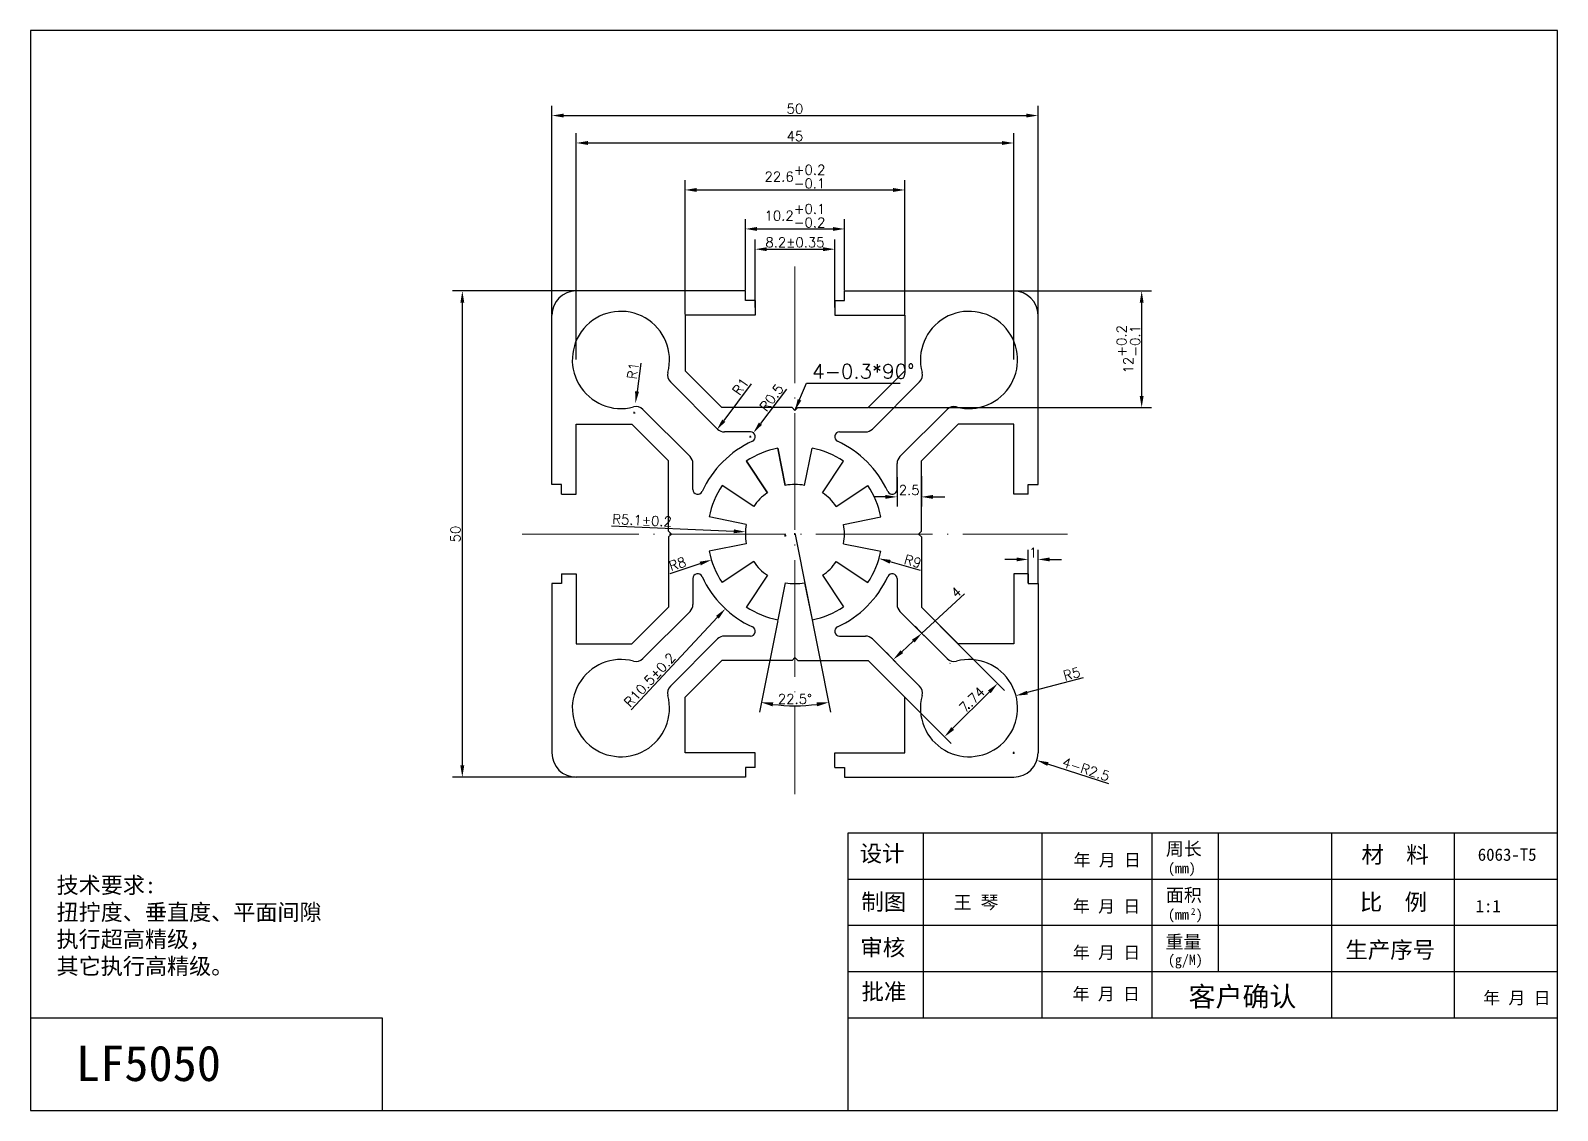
# Model space of a CAD drawing. Header units: millimetres. Extents: x 667 to 3290, y 428 to 2286.
# Drawn here: x 2128.6 to 2285.7, y 1605.4 to 1716.4 of the extents above; entities that cross this region are included whole.
import ezdxf

# ---------------------------------------------------------------- set-up
doc = ezdxf.new("R2010")
doc.units = ezdxf.units.MM
doc.linetypes.add('ACAD_ISO04W100', pattern=[30, 24, -3, 0, -3])
for name, color, linetype, lineweight in [('实体1', 5, 'Continuous', 50), ('标注', 6, 'Continuous', 15), ('造形线', 7, 'Continuous', 30)]:
    doc.layers.add(name, color=color, linetype=linetype, lineweight=lineweight)
doc.layers.add('细线', color=100, linetype='Continuous')
doc.styles.get("Standard").update_dxf_attribs({"font": 'txt', "bigfont": 'gbcbig.shx'})
doc.styles.add('宋体', font='', dxfattribs={"height": 2.5})
doc.styles.add('工程', font='simplex.shx', dxfattribs={"height": 2.5, "bigfont": 'gbcbig.shx'})
doc.styles.add('文字', font='')
doc.styles.get('宋体').set_extended_font_data('SimSun')
doc.styles.get('文字').set_extended_font_data('KaiTi_GB2312')
doc.dimstyles.new('副本 Standard', dxfattribs={"dimtxt": 1, "dimasz": 1.2, "dimexe": 1, "dimexo": 0.0625, "dimgap": 0.2, "dimtad": 1, "dimdsep": 46, "dimtxsty": 'Standard', "dimcen": 0.09, "dimadec": 1, "dimazin": 2, "dimtfac": 1, "dimtofl": 0, "dimtmove": 0, "dimatfit": 3, "dimfxl": 1, "dimtolj": 1, "dimtzin": 0, "dimarcsym": 0})

# ---------------------------------------------------------------- blocks, each defined once
blk = doc.blocks.new('*D876')
at = {"layer": 'DEFPOINTS', "color": 0, "transparency": 16777216}
for p in [(2232.25, 1707.68), (2182.25, 1687.15), (2232.25, 1686.33)]:
    blk.add_point(p, dxfattribs=at)
at = {"layer": '标注', "color": 0, "lineweight": -2, "transparency": 16777216}
for p, q in [((2182.25, 1687.21), (2182.25, 1708.68)), ((2232.25, 1686.4), (2232.25, 1708.68)), ((2183.45, 1707.68), (2231.05, 1707.68))]:
    blk.add_line(p, q, dxfattribs=at)
at = {"layer": '标注', "color": 0, "transparency": 16777216}
for points in [[(2183.45, 1707.88), (2183.45, 1707.48), (2182.25, 1707.68)], [(2231.05, 1707.88), (2231.05, 1707.48), (2232.25, 1707.68)]]:
    blk.add_solid(points, dxfattribs=at)
at = {"layer": '标注', "color": 0, "transparency": 16777216, "insert": (2207.25, 1708.38), "char_height": 1, "attachment_point": 5}
blk.add_mtext('\\A1;50', dxfattribs=at)
blk = doc.blocks.new('*D877')
at = {"layer": 'DEFPOINTS', "color": 0, "transparency": 16777216}
for p in [(2184.75, 1689.65), (2173.04, 1639.65), (2184.75, 1639.65)]:
    blk.add_point(p, dxfattribs=at)
at = {"layer": '标注', "color": 0, "lineweight": -2, "transparency": 16777216}
for p, q in [((2184.69, 1689.65), (2172.04, 1689.65)), ((2173.04, 1688.45), (2173.04, 1640.85)), ((2184.69, 1639.65), (2172.04, 1639.65))]:
    blk.add_line(p, q, dxfattribs=at)
at = {"layer": '标注', "color": 0, "transparency": 16777216}
for points in [[(2172.84, 1688.45), (2173.24, 1688.45), (2173.04, 1689.65)], [(2172.84, 1640.85), (2173.24, 1640.85), (2173.04, 1639.65)]]:
    blk.add_solid(points, dxfattribs=at)
at = {"layer": '标注', "color": 0, "transparency": 16777216, "insert": (2172.34, 1664.65), "char_height": 1, "attachment_point": 5, "rotation": 90}
blk.add_mtext('\\A1;50', dxfattribs=at)
blk = doc.blocks.new('*D878')
at = {"layer": 'DEFPOINTS', "color": 0, "transparency": 16777216}
for p in [(2211.35, 1693.94), (2203.15, 1687.9), (2211.35, 1687.9)]:
    blk.add_point(p, dxfattribs=at)
at = {"layer": '标注', "color": 0, "lineweight": -2, "transparency": 16777216}
for p, q in [((2203.15, 1687.96), (2203.15, 1694.94)), ((2211.35, 1687.96), (2211.35, 1694.94)), ((2204.35, 1693.94), (2210.15, 1693.94))]:
    blk.add_line(p, q, dxfattribs=at)
at = {"layer": '标注', "color": 0, "transparency": 16777216}
for points in [[(2204.35, 1694.14), (2204.35, 1693.74), (2203.15, 1693.94)], [(2210.15, 1694.14), (2210.15, 1693.74), (2211.35, 1693.94)]]:
    blk.add_solid(points, dxfattribs=at)
at = {"layer": '标注', "color": 0, "transparency": 16777216, "insert": (2207.25, 1694.64), "char_height": 1, "attachment_point": 5}
blk.add_mtext('\\A1;8.2%%p0.35', dxfattribs=at)
blk = doc.blocks.new('*D879')
at = {"layer": 'DEFPOINTS', "color": 0, "transparency": 16777216}
for p in [(2212.35, 1696.02), (2202.15, 1689.65), (2212.35, 1689.65)]:
    blk.add_point(p, dxfattribs=at)
at = {"layer": '标注', "color": 0, "lineweight": -2, "transparency": 16777216}
for p, q in [((2202.15, 1689.71), (2202.15, 1697.02)), ((2212.35, 1689.71), (2212.35, 1697.02)), ((2203.35, 1696.02), (2211.15, 1696.02))]:
    blk.add_line(p, q, dxfattribs=at)
at = {"layer": '标注', "color": 0, "transparency": 16777216}
for points in [[(2203.35, 1696.22), (2203.35, 1695.82), (2202.15, 1696.02)], [(2211.15, 1696.22), (2211.15, 1695.82), (2212.35, 1696.02)]]:
    blk.add_solid(points, dxfattribs=at)
at = {"layer": '标注', "color": 0, "transparency": 16777216, "insert": (2207.25, 1697.38), "char_height": 1, "attachment_point": 5}
blk.add_mtext('\\A1;10.2\\H1\\S+0.1^ -0.2', dxfattribs=at)
blk = doc.blocks.new('*D880')
at = {"layer": 'DEFPOINTS', "color": 0, "transparency": 16777216}
for p in [(2218.55, 1700.03), (2195.95, 1687.15), (2218.55, 1687.15)]:
    blk.add_point(p, dxfattribs=at)
at = {"layer": '标注', "color": 0, "lineweight": -2, "transparency": 16777216}
for p, q in [((2195.95, 1687.21), (2195.95, 1701.03)), ((2218.55, 1687.21), (2218.55, 1701.03)), ((2197.15, 1700.03), (2217.35, 1700.03))]:
    blk.add_line(p, q, dxfattribs=at)
at = {"layer": '标注', "color": 0, "transparency": 16777216}
for points in [[(2197.15, 1700.23), (2197.15, 1699.83), (2195.95, 1700.03)], [(2217.35, 1700.23), (2217.35, 1699.83), (2218.55, 1700.03)]]:
    blk.add_solid(points, dxfattribs=at)
at = {"layer": '标注', "color": 0, "transparency": 16777216, "insert": (2207.25, 1701.4), "char_height": 1, "attachment_point": 5}
blk.add_mtext('\\A1;22.6\\H1\\S+0.2^ -0.1', dxfattribs=at)
blk = doc.blocks.new('*D654')
at = {"layer": 'DEFPOINTS', "color": 0, "transparency": 16777216}
for p in [(2229.75, 1704.86), (2184.75, 1682.55), (2229.75, 1682.55)]:
    blk.add_point(p, dxfattribs=at)
at = {"layer": '标注', "color": 0, "lineweight": -2, "transparency": 16777216}
for p, q in [((2184.75, 1682.61), (2184.75, 1705.86)), ((2229.75, 1682.61), (2229.75, 1705.86)), ((2185.95, 1704.86), (2228.55, 1704.86))]:
    blk.add_line(p, q, dxfattribs=at)
at = {"layer": '标注', "color": 0, "transparency": 16777216}
for points in [[(2185.95, 1705.06), (2185.95, 1704.66), (2184.75, 1704.86)], [(2228.55, 1705.06), (2228.55, 1704.66), (2229.75, 1704.86)]]:
    blk.add_solid(points, dxfattribs=at)
at = {"layer": '标注', "color": 0, "transparency": 16777216, "insert": (2207.25, 1705.56), "char_height": 1, "attachment_point": 5}
blk.add_mtext('\\A1;45', dxfattribs=at)
blk = doc.blocks.new('*D881')
at = {"layer": 'DEFPOINTS', "color": 0, "transparency": 16777216}
for p in [(2229.12, 1689.65), (2214.78, 1677.65), (2242.91, 1677.65)]:
    blk.add_point(p, dxfattribs=at)
at = {"layer": '标注', "color": 0, "lineweight": -2, "transparency": 16777216}
for p, q in [((2229.18, 1689.65), (2243.91, 1689.65)), ((2242.91, 1688.45), (2242.91, 1678.85)), ((2214.84, 1677.65), (2243.91, 1677.65))]:
    blk.add_line(p, q, dxfattribs=at)
at = {"layer": '标注', "color": 0, "transparency": 16777216}
for points in [[(2242.71, 1688.45), (2243.11, 1688.45), (2242.91, 1689.65)], [(2242.71, 1678.85), (2243.11, 1678.85), (2242.91, 1677.65)]]:
    blk.add_solid(points, dxfattribs=at)
at = {"layer": '标注', "color": 0, "transparency": 16777216, "insert": (2241.54, 1683.65), "char_height": 1, "attachment_point": 5, "rotation": 90}
blk.add_mtext('\\A1;12\\H1\\S+0.2^ -0.1', dxfattribs=at)
blk = doc.blocks.new('*D882')
at = {"layer": 'DEFPOINTS', "color": 0, "transparency": 16777216}
for p in [(2205.49, 1673.48), (2206.26, 1669.65), (2206.26, 1659.65), (2205.49, 1655.82), (2206.09, 1647.02)]:
    blk.add_point(p, dxfattribs=at)
at = {"layer": '标注', "color": 0, "lineweight": -2, "transparency": 16777216}
for p, q in [((2207.26, 1664.59), (2210.89, 1646.34)), ((2205.48, 1655.76), (2203.61, 1646.34))]:
    blk.add_line(p, q, dxfattribs=at)
blk.add_arc((2207.25, 1664.65), 17.66, 262.6429, 277.3571, dxfattribs=at)
at = {"layer": '标注', "color": 0, "transparency": 16777216}
for points in [[(2204.96, 1646.93), (2205.02, 1647.33), (2203.8, 1647.33)], [(2209.48, 1647.33), (2209.54, 1646.93), (2210.7, 1647.33)]]:
    blk.add_solid(points, dxfattribs=at)
at = {"layer": '标注', "color": 0, "transparency": 16777216, "insert": (2207.25, 1647.69), "char_height": 1, "attachment_point": 5}
blk.add_mtext('\\A1;22.5°', dxfattribs=at)
blk = doc.blocks.new('*D883')
at = {"layer": 'DEFPOINTS', "color": 0, "transparency": 16777216}
for p in [(2207.25, 1664.65), (2200.09, 1656.97)]:
    blk.add_point(p, dxfattribs=at)
at = {"layer": '标注', "color": 0, "lineweight": -2, "transparency": 16777216}
for p, q in [((2207.25, 1664.56), (2207.25, 1664.74)), ((2207.16, 1664.65), (2207.34, 1664.65)), ((2190.42, 1646.59), (2199.28, 1656.09))]:
    blk.add_line(p, q, dxfattribs=at)
at = {"layer": '标注', "color": 0, "transparency": 16777216}
blk.add_solid([(2199.13, 1656.23), (2199.42, 1655.95), (2200.09, 1656.97)], dxfattribs=at)
at = {"layer": '标注', "color": 0, "transparency": 16777216, "insert": (2192.32, 1649.65), "char_height": 1, "attachment_point": 5, "rotation": 47.0345}
blk.add_mtext('\\A1;R10.5%%p0.2', dxfattribs=at)
blk = doc.blocks.new('*D655')
at = {"layer": 'DEFPOINTS', "color": 0, "transparency": 16777216}
for p in [(2206.25, 1664.5), (2198.65, 1661.99)]:
    blk.add_point(p, dxfattribs=at)
at = {"layer": '标注', "color": 0, "lineweight": -2, "transparency": 16777216}
for p, q in [((2206.16, 1664.5), (2206.34, 1664.5)), ((2206.25, 1664.41), (2206.25, 1664.59)), ((2194.41, 1660.6), (2197.51, 1661.62))]:
    blk.add_line(p, q, dxfattribs=at)
at = {"layer": '标注', "color": 0, "transparency": 16777216}
blk.add_solid([(2197.45, 1661.81), (2197.57, 1661.43), (2198.65, 1661.99)], dxfattribs=at)
at = {"layer": '标注', "color": 0, "transparency": 16777216, "insert": (2195.17, 1661.58), "char_height": 1, "attachment_point": 5, "rotation": 18.2333}
blk.add_mtext('\\A1;R8', dxfattribs=at)
blk = doc.blocks.new('*D884')
at = {"layer": 'DEFPOINTS', "color": 0, "transparency": 16777216}
for p in [(2202.16, 1664.88), (2207.25, 1664.65)]:
    blk.add_point(p, dxfattribs=at)
at = {"layer": '标注', "color": 0, "lineweight": -2, "transparency": 16777216}
for p, q in [((2188.39, 1665.5), (2200.96, 1664.93)), ((2207.25, 1664.56), (2207.25, 1664.74)), ((2207.16, 1664.65), (2207.34, 1664.65))]:
    blk.add_line(p, q, dxfattribs=at)
at = {"layer": '标注', "color": 0, "transparency": 16777216}
blk.add_solid([(2200.97, 1665.13), (2200.95, 1664.73), (2202.16, 1664.88)], dxfattribs=at)
at = {"layer": '标注', "color": 0, "transparency": 16777216, "insert": (2191.53, 1666.06), "char_height": 1, "attachment_point": 5, "rotation": 357.4209}
blk.add_mtext('\\A1;R5.1%%p0.2', dxfattribs=at)
blk = doc.blocks.new('*D656')
at = {"layer": 'DEFPOINTS', "color": 0, "transparency": 16777216}
for p in [(2199.81, 1676.15), (2199.21, 1675.35)]:
    blk.add_point(p, dxfattribs=at)
at = {"layer": '标注', "color": 0, "lineweight": -2, "transparency": 16777216}
blk.add_line((2202.74, 1680.09), (2199.93, 1676.31), dxfattribs=at)
at = {"layer": '标注', "color": 0, "transparency": 16777216}
blk.add_solid([(2199.77, 1676.43), (2200.09, 1676.19), (2199.21, 1675.35)], dxfattribs=at)
at = {"layer": '标注', "color": 0, "transparency": 16777216, "insert": (2201.66, 1679.82), "char_height": 1, "attachment_point": 5, "rotation": 53.3348}
blk.add_mtext('\\A1;R1', dxfattribs=at)
blk = doc.blocks.new('*D885')
at = {"layer": 'DEFPOINTS', "color": 0, "transparency": 16777216}
for p in [(2202.67, 1674.65), (2202.97, 1675.05)]:
    blk.add_point(p, dxfattribs=at)
at = {"layer": '标注', "color": 0, "lineweight": -2, "transparency": 16777216}
for p, q in [((2206.39, 1679.53), (2203.7, 1676)), ((2202.58, 1674.65), (2202.76, 1674.65)), ((2202.67, 1674.56), (2202.67, 1674.74))]:
    blk.add_line(p, q, dxfattribs=at)
at = {"layer": '标注', "color": 0, "transparency": 16777216}
blk.add_solid([(2203.54, 1676.12), (2203.86, 1675.88), (2202.97, 1675.05)], dxfattribs=at)
at = {"layer": '标注', "color": 0, "transparency": 16777216, "insert": (2204.85, 1678.67), "char_height": 1, "attachment_point": 5, "rotation": 52.6866}
blk.add_mtext('\\A1;R0.5', dxfattribs=at)
blk = doc.blocks.new('*D657')
at = {"layer": 'DEFPOINTS', "color": 0, "transparency": 16777216}
for p in [(2220.58, 1654.15), (2217.36, 1651.74), (2217.64, 1651.43)]:
    blk.add_point(p, dxfattribs=at)
at = {"layer": '标注', "color": 0, "lineweight": -2, "transparency": 16777216}
for p, q in [((2220.3, 1654.45), (2224.69, 1658.51)), ((2220.54, 1654.2), (2219.62, 1655.19)), ((2217.6, 1651.48), (2216.68, 1652.47)), ((2218.24, 1652.55), (2219.42, 1653.64))]:
    blk.add_line(p, q, dxfattribs=at)
at = {"layer": '标注', "color": 0, "transparency": 16777216}
for points in [[(2219.28, 1653.78), (2219.56, 1653.49), (2220.3, 1654.45)], [(2218.11, 1652.7), (2218.38, 1652.4), (2217.36, 1651.74)]]:
    blk.add_solid(points, dxfattribs=at)
at = {"layer": '标注', "color": 0, "transparency": 16777216, "insert": (2223.82, 1658.66), "char_height": 1, "attachment_point": 5, "rotation": 42.7303}
blk.add_mtext('\\A1;4', dxfattribs=at)
blk = doc.blocks.new('*D886')
at = {"layer": 'DEFPOINTS', "color": 0, "transparency": 16777216}
for p in [(2222.14, 1655.24), (2216.66, 1649.76), (2222.63, 1643.8)]:
    blk.add_point(p, dxfattribs=at)
at = {"layer": '标注', "color": 0, "lineweight": -2, "transparency": 16777216}
for p, q in [((2222.18, 1655.19), (2228.81, 1648.57)), ((2216.71, 1649.72), (2223.33, 1643.1)), ((2227.25, 1648.43), (2223.47, 1644.65))]:
    blk.add_line(p, q, dxfattribs=at)
at = {"layer": '标注', "color": 0, "transparency": 16777216}
for points in [[(2227.11, 1648.57), (2227.39, 1648.29), (2228.1, 1649.28)], [(2223.33, 1644.79), (2223.62, 1644.51), (2222.63, 1643.8)]]:
    blk.add_solid(points, dxfattribs=at)
at = {"layer": '标注', "color": 0, "transparency": 16777216, "insert": (2225.46, 1647.62), "char_height": 1, "attachment_point": 5, "rotation": 45}
blk.add_mtext('\\A1;7.74', dxfattribs=at)
blk = doc.blocks.new('*D887')
at = {"layer": 'DEFPOINTS', "color": 0, "transparency": 16777216}
for p in [(2229.75, 1642.15), (2232.13, 1641.38)]:
    blk.add_point(p, dxfattribs=at)
at = {"layer": '标注', "color": 0, "lineweight": -2, "transparency": 16777216}
for p, q in [((2229.66, 1642.15), (2229.84, 1642.15)), ((2229.75, 1642.06), (2229.75, 1642.24)), ((2239.54, 1638.95), (2233.27, 1641))]:
    blk.add_line(p, q, dxfattribs=at)
at = {"layer": '标注', "color": 0, "transparency": 16777216}
blk.add_solid([(2233.33, 1641.19), (2233.21, 1640.81), (2232.13, 1641.38)], dxfattribs=at)
at = {"layer": '标注', "color": 0, "transparency": 16777216, "insert": (2237.19, 1640.46), "char_height": 1, "attachment_point": 5, "rotation": 341.9107}
blk.add_mtext('\\A1;4-R2.5', dxfattribs=at)
blk = doc.blocks.new('*D888')
at = {"layer": 'DEFPOINTS', "color": 0, "transparency": 16777216}
for p in [(2232.25, 1662.04), (2231.25, 1659.55), (2232.25, 1659.55)]:
    blk.add_point(p, dxfattribs=at)
at = {"layer": '标注', "color": 0, "lineweight": -2, "transparency": 16777216}
for p, q in [((2230.05, 1662.04), (2228.85, 1662.04)), ((2231.25, 1659.61), (2231.25, 1663.04)), ((2232.25, 1659.61), (2232.25, 1663.04)), ((2233.45, 1662.04), (2234.65, 1662.04))]:
    blk.add_line(p, q, dxfattribs=at)
at = {"layer": '标注', "color": 0, "transparency": 16777216}
for points in [[(2230.05, 1662.24), (2230.05, 1661.84), (2231.25, 1662.04)], [(2233.45, 1662.24), (2233.45, 1661.84), (2232.25, 1662.04)]]:
    blk.add_solid(points, dxfattribs=at)
at = {"layer": '标注', "color": 0, "transparency": 16777216, "insert": (2231.75, 1662.74), "char_height": 1, "attachment_point": 5}
blk.add_mtext('\\A1;1', dxfattribs=at)
blk = doc.blocks.new('*D889')
at = {"layer": 'DEFPOINTS', "color": 0, "transparency": 16777216}
for p in [(2217.75, 1670.57), (2220.25, 1670.66), (2220.25, 1668.47)]:
    blk.add_point(p, dxfattribs=at)
at = {"layer": '标注', "color": 0, "lineweight": -2, "transparency": 16777216}
for p, q in [((2217.75, 1670.51), (2217.75, 1667.47)), ((2220.25, 1670.6), (2220.25, 1667.47)), ((2216.55, 1668.47), (2215.35, 1668.47)), ((2221.45, 1668.47), (2222.65, 1668.47))]:
    blk.add_line(p, q, dxfattribs=at)
at = {"layer": '标注', "color": 0, "transparency": 16777216}
for points in [[(2216.55, 1668.67), (2216.55, 1668.27), (2217.75, 1668.47)], [(2221.45, 1668.67), (2221.45, 1668.27), (2220.25, 1668.47)]]:
    blk.add_solid(points, dxfattribs=at)
at = {"layer": '标注', "color": 0, "transparency": 16777216, "insert": (2219, 1669.17), "char_height": 1, "attachment_point": 5}
blk.add_mtext('\\A1;2.5', dxfattribs=at)
blk = doc.blocks.new('*D658')
at = {"layer": 'DEFPOINTS', "color": 0, "transparency": 16777216}
for p in [(2190.85, 1678.11), (2190.72, 1677.12)]:
    blk.add_point(p, dxfattribs=at)
at = {"layer": '标注', "color": 0, "lineweight": -2, "transparency": 16777216}
for p, q in [((2191.39, 1682.21), (2191.01, 1679.3)), ((2190.63, 1677.12), (2190.81, 1677.12)), ((2190.72, 1677.03), (2190.72, 1677.21))]:
    blk.add_line(p, q, dxfattribs=at)
at = {"layer": '标注', "color": 0, "transparency": 16777216}
blk.add_solid([(2190.81, 1679.33), (2191.21, 1679.28), (2190.85, 1678.11)], dxfattribs=at)
at = {"layer": '标注', "color": 0, "transparency": 16777216, "insert": (2190.59, 1681.44), "char_height": 1, "attachment_point": 5, "rotation": 82.4748}
blk.add_mtext('\\A1;R1', dxfattribs=at)
blk = doc.blocks.new('*D890')
at = {"layer": 'DEFPOINTS', "color": 0, "transparency": 16777216}
for p in [(2229.98, 1648.03), (2225.15, 1646.75)]:
    blk.add_point(p, dxfattribs=at)
at = {"layer": '标注', "color": 0, "lineweight": -2, "transparency": 16777216}
for p, q in [((2236.9, 1649.86), (2231.14, 1648.34)), ((2225.06, 1646.75), (2225.24, 1646.75)), ((2225.15, 1646.66), (2225.15, 1646.84))]:
    blk.add_line(p, q, dxfattribs=at)
at = {"layer": '标注', "color": 0, "transparency": 16777216}
blk.add_solid([(2231.09, 1648.53), (2231.2, 1648.14), (2229.98, 1648.03)], dxfattribs=at)
at = {"layer": '标注', "color": 0, "transparency": 16777216, "insert": (2235.72, 1650.27), "char_height": 1, "attachment_point": 5, "rotation": 14.8015}
blk.add_mtext('\\A1;R5', dxfattribs=at)
blk = doc.blocks.new('*D891')
at = {"layer": 'DEFPOINTS', "color": 0, "transparency": 16777216}
for p in [(2207.25, 1664.65), (2215.89, 1662.14)]:
    blk.add_point(p, dxfattribs=at)
at = {"layer": '标注', "color": 0, "lineweight": -2, "transparency": 16777216}
for p, q in [((2207.25, 1664.56), (2207.25, 1664.74)), ((2207.16, 1664.65), (2207.34, 1664.65)), ((2220.18, 1660.89), (2217.04, 1661.8))]:
    blk.add_line(p, q, dxfattribs=at)
at = {"layer": '标注', "color": 0, "transparency": 16777216}
blk.add_solid([(2217.1, 1661.99), (2216.99, 1661.61), (2215.89, 1662.14)], dxfattribs=at)
at = {"layer": '标注', "color": 0, "transparency": 16777216, "insert": (2219.38, 1661.85), "char_height": 1, "attachment_point": 5, "rotation": 343.7647}
blk.add_mtext('\\A1;R9', dxfattribs=at)

msp = doc.modelspace()

# ---------------------------------------------------------------- linework, layer by layer
at = {"layer": '实体1', "color": 7, "lineweight": -3}
for p, q in [((2285.675, 1716.421), (2128.63, 1716.421)), ((2128.63, 1716.421), (2128.63, 1605.38)), ((2285.675, 1605.38), (2285.675, 1716.421)), ((2212.728, 1633.934), (2285.675, 1633.934)), ((2212.728, 1605.38), (2212.728, 1633.934)), ((2128.63, 1614.898), (2164.791, 1614.898)), ((2164.791, 1614.898), (2164.791, 1605.38)), ((2212.728, 1614.898), (2219.05, 1614.898)), ((2219.05, 1614.898), (2285.675, 1614.898)), ((2128.63, 1605.38), (2285.675, 1605.38))]:
    msp.add_line(p, q, dxfattribs=at)
at = {"layer": '标注', "color": 7, "linetype": 'ACAD_ISO04W100', "ltscale": 0.5}
for p, q in [((2207.25, 1692.175), (2207.25, 1637.899)), ((2179.21, 1664.651), (2235.291, 1664.651))]:
    msp.add_line(p, q, dxfattribs=at)
at = {"layer": '标注'}
msp.add_arc((2225.15, 1646.751), 5, 112.84008, 113.03748, dxfattribs=at)
at = {"layer": '细线', "color": 7, "lineweight": -3}
for p, q in [((2220.486, 1614.898), (2220.486, 1633.934)), ((2232.665, 1614.898), (2232.665, 1633.934)), ((2243.996, 1614.898), (2243.996, 1633.934)), ((2250.799, 1619.657), (2250.799, 1633.934)), ((2262.452, 1614.898), (2262.452, 1633.934)), ((2275.099, 1614.898), (2275.099, 1633.934)), ((2212.728, 1629.175), (2285.675, 1629.175)), ((2212.728, 1624.416), (2285.675, 1624.416)), ((2212.728, 1619.657), (2285.675, 1619.657))]:
    msp.add_line(p, q, dxfattribs=at)
at = {"layer": '造形线', "color": 7}
for p, q in [((2202.15, 1689.651), (2184.75, 1689.651)), ((2202.15, 1688.651), (2202.15, 1689.651)), ((2203.15, 1688.651), (2202.15, 1688.651)), ((2203.15, 1688.651), (2203.15, 1687.151)), ((2211.35, 1688.651), (2211.35, 1687.151)), ((2211.35, 1688.651), (2212.35, 1688.651)), ((2212.35, 1689.651), (2229.75, 1689.651)), ((2212.35, 1688.651), (2212.35, 1689.651)), ((2182.25, 1669.751), (2182.25, 1687.151)), ((2203.15, 1687.151), (2195.95, 1687.151)), ((2195.95, 1687.151), (2195.95, 1681.424)), ((2211.35, 1687.151), (2218.55, 1687.151)), ((2218.55, 1687.151), (2218.55, 1681.424)), ((2232.25, 1669.751), (2232.25, 1687.151)), ((2195.95, 1681.424), (2199.723, 1677.651)), ((2218.55, 1681.424), (2214.777, 1677.651)), ((2194.439, 1680.291), (2199.286, 1675.444)), ((2220.062, 1680.291), (2215.215, 1675.444)), ((2191.61, 1677.463), (2196.457, 1672.616)), ((2206.95, 1677.651), (2199.723, 1677.651)), ((2206.95, 1677.651), (2207.25, 1677.351)), ((2207.55, 1677.651), (2207.25, 1677.351)), ((2207.55, 1677.651), (2214.777, 1677.651)), ((2222.89, 1677.463), (2218.043, 1672.616)), ((2184.75, 1668.751), (2184.75, 1675.951)), ((2184.75, 1675.951), (2190.477, 1675.951)), ((2190.477, 1675.951), (2194.25, 1672.178)), ((2224.023, 1675.951), (2220.25, 1672.178)), ((2229.75, 1675.951), (2224.023, 1675.951)), ((2229.75, 1668.751), (2229.75, 1675.951)), ((2202.668, 1675.151), (2199.993, 1675.151)), ((2211.833, 1675.151), (2214.508, 1675.151)), ((2206.255, 1669.653), (2205.495, 1673.478)), ((2205.495, 1673.478), (2206.255, 1669.653)), ((2208.245, 1669.653), (2209.006, 1673.478)), ((2194.25, 1664.951), (2194.25, 1672.178)), ((2196.75, 1669.234), (2196.75, 1671.909)), ((2204.417, 1668.892), (2202.25, 1672.135)), ((2202.25, 1672.135), (2204.417, 1668.892)), ((2210.084, 1668.892), (2212.25, 1672.135)), ((2217.75, 1669.234), (2217.75, 1671.909)), ((2220.25, 1664.951), (2220.25, 1672.178)), ((2183.25, 1669.751), (2182.25, 1669.751)), ((2183.25, 1668.751), (2183.25, 1669.751)), ((2203.01, 1667.485), (2199.767, 1669.651)), ((2211.491, 1667.485), (2214.734, 1669.651)), ((2231.25, 1668.751), (2231.25, 1669.751)), ((2231.25, 1669.751), (2232.25, 1669.751)), ((2183.25, 1668.751), (2184.75, 1668.751)), ((2231.25, 1668.751), (2229.75, 1668.751)), ((2202.248, 1665.646), (2198.423, 1666.407)), ((2212.252, 1665.646), (2216.077, 1666.407)), ((2194.25, 1664.951), (2194.55, 1664.651)), ((2220.25, 1664.951), (2219.95, 1664.651)), ((2194.25, 1664.351), (2194.55, 1664.651)), ((2194.25, 1664.351), (2194.25, 1657.124)), ((2202.248, 1663.656), (2198.423, 1662.895)), ((2212.252, 1663.656), (2216.077, 1662.895)), ((2220.25, 1664.351), (2219.95, 1664.651)), ((2220.25, 1664.351), (2220.25, 1657.124)), ((2203.01, 1661.818), (2199.767, 1659.651)), ((2211.491, 1661.818), (2214.734, 1659.651)), ((2183.25, 1660.551), (2184.75, 1660.551)), ((2183.25, 1660.551), (2183.25, 1659.551)), ((2184.75, 1660.551), (2184.75, 1653.351)), ((2196.75, 1660.069), (2196.75, 1657.394)), ((2204.417, 1660.411), (2202.25, 1657.168)), ((2210.084, 1660.411), (2212.25, 1657.168)), ((2217.75, 1660.069), (2217.75, 1657.394)), ((2231.25, 1660.551), (2229.75, 1660.551)), ((2229.75, 1660.551), (2229.75, 1653.351)), ((2231.25, 1660.551), (2231.25, 1659.551)), ((2182.25, 1659.551), (2182.25, 1642.151)), ((2183.25, 1659.551), (2182.25, 1659.551)), ((2206.255, 1659.649), (2205.495, 1655.824)), ((2208.245, 1659.649), (2209.006, 1655.824)), ((2231.25, 1659.551), (2232.25, 1659.551)), ((2232.25, 1659.551), (2232.25, 1642.151)), ((2190.477, 1653.351), (2194.25, 1657.124)), ((2224.023, 1653.351), (2220.25, 1657.124)), ((2191.61, 1651.84), (2196.457, 1656.687)), ((2222.89, 1651.84), (2218.043, 1656.687)), ((2194.439, 1649.011), (2199.286, 1653.858)), ((2202.668, 1654.151), (2199.993, 1654.151)), ((2211.833, 1654.151), (2214.508, 1654.151)), ((2220.062, 1649.011), (2215.215, 1653.858)), ((2184.75, 1653.351), (2190.477, 1653.351)), ((2229.75, 1653.351), (2224.023, 1653.351)), ((2195.95, 1647.878), (2199.723, 1651.651)), ((2206.95, 1651.651), (2199.723, 1651.651)), ((2206.95, 1651.651), (2207.25, 1651.951)), ((2207.55, 1651.651), (2207.25, 1651.951)), ((2207.55, 1651.651), (2214.777, 1651.651)), ((2218.55, 1647.878), (2214.777, 1651.651)), ((2195.95, 1642.151), (2195.95, 1647.878)), ((2218.55, 1642.151), (2218.55, 1647.878)), ((2203.15, 1642.151), (2195.95, 1642.151)), ((2203.15, 1640.651), (2203.15, 1642.151)), ((2211.35, 1640.651), (2211.35, 1642.151)), ((2211.35, 1642.151), (2218.55, 1642.151)), ((2202.15, 1639.651), (2184.75, 1639.651)), ((2203.15, 1640.651), (2202.15, 1640.651)), ((2202.15, 1640.651), (2202.15, 1639.651)), ((2211.35, 1640.651), (2212.35, 1640.651)), ((2212.35, 1640.651), (2212.35, 1639.651)), ((2212.35, 1639.651), (2229.75, 1639.651))]:
    msp.add_line(p, q, dxfattribs=at)
for centre, radius, start, end in [((2184.75, 1687.151), 2.5, 90, 180), ((2229.75, 1687.151), 2.5, 0, 90), ((2189.35, 1682.551), 5, 345, 285), ((2225.15, 1682.551), 5, 255, 195), ((2195.146, 1680.998), 1, 165, 225), ((2219.355, 1680.998), 1, 315, 15), ((2190.903, 1676.756), 1, 45, 105), ((2223.597, 1676.756), 1, 75, 135), ((2207.25, 1664.651), 10.5, 114.61998, 155.38002), ((2199.993, 1676.151), 1, 225, 270), ((2202.668, 1674.651), 0.5, 294.61998, 90), ((2211.833, 1674.651), 0.5, 90, 245.38002), ((2207.25, 1664.651), 10.5, 24.61998, 65.38002), ((2214.508, 1676.151), 1, 270, 315), ((2195.75, 1671.909), 1, 360, 45), ((2207.25, 1664.651), 9, 101.25, 123.75), ((2207.25, 1664.651), 9, 56.25, 78.75), ((2218.75, 1671.909), 1, 135, 180), ((2207.25, 1664.651), 9, 146.25, 168.75), ((2207.25, 1664.651), 5.1, 78.75, 101.25), ((2207.25, 1664.651), 9, 11.25, 33.75), ((2197.25, 1669.234), 0.5, 180, 335.38002), ((2207.25, 1664.651), 5.1, 123.75, 146.25), ((2207.25, 1664.651), 5.1, 33.75, 56.25), ((2217.25, 1669.234), 0.5, 204.61998, 0), ((2207.25, 1664.651), 5.1, 168.75, 191.25), ((2207.25, 1664.651), 5.1, 348.75, 11.25), ((2207.25, 1664.651), 9, 191.25, 213.75), ((2207.25, 1664.651), 5.1, 213.75, 236.25), ((2207.25, 1664.651), 5.1, 303.75, 326.25), ((2207.25, 1664.651), 9, 326.25, 348.75), ((2197.25, 1660.069), 0.5, 24.61998, 180), ((2207.25, 1664.651), 10.5, 204.61998, 245.38002), ((2207.25, 1664.651), 10.5, 294.61998, 335.38002), ((2217.25, 1660.069), 0.5, 0, 155.38002), ((2207.25, 1664.651), 5.1, 258.75, 281.25), ((2195.75, 1657.394), 1, 315, 0), ((2207.25, 1664.651), 9, 236.25, 258.75), ((2207.25, 1664.651), 9, 281.25, 303.75), ((2218.75, 1657.394), 1, 180, 225), ((2199.993, 1653.151), 1, 90, 135), ((2202.668, 1654.651), 0.5, 270, 65.38002), ((2211.833, 1654.651), 0.5, 114.61998, 270), ((2214.508, 1653.151), 1, 45, 90), ((2189.35, 1646.751), 5, 75, 15), ((2190.903, 1652.547), 1, 255, 315), ((2225.15, 1646.751), 5, 165, 105), ((2223.597, 1652.547), 1, 225, 285), ((2195.146, 1648.304), 1, 135, 195), ((2219.355, 1648.304), 1, 345, 45), ((2184.75, 1642.151), 2.5, 180, 270), ((2229.75, 1642.151), 2.5, 270, 360)]:
    msp.add_arc(centre, radius, start, end, dxfattribs=at)

# ---------------------------------------------------------------- texts
at = {"layer": '实体1', "color": 7, "lineweight": -3}
for s, height, style, p in [('设计', 1.6921, '宋体', (2213.903, 1630.961)), ('年 月 日', 1.269, '宋体', (2235.914, 1630.501)), ('周长', 1.3536, '宋体', (2245.404, 1631.605)), ('材  料', 1.6921, '宋体', (2265.512, 1630.83)), ('6063-T5', 1.269, '宋体', (2277.479, 1631.051)), ('(mm)', 1.0575, '文字', (2245.608, 1629.751)), ('制图', 1.6921, '宋体', (2214.083, 1625.986)), ('王 琴', 1.3536, '宋体', (2223.572, 1626.106)), ('年 月 日', 1.269, '宋体', (2235.836, 1625.742)), ('面积', 1.3536, '宋体', (2245.404, 1626.846)), ('比  例', 1.6921, '宋体', (2265.349, 1625.966)), ('1:1', 1.269, '宋体', (2277.256, 1625.759)), ('(mm )', 1.0575, '文字', (2245.608, 1624.992)), ('2', 0.698, '文字', (2247.968, 1625.492)), ('审核', 1.6921, '宋体', (2213.971, 1621.29)), ('年 月 日', 1.269, '宋体', (2235.836, 1620.983)), ('重量', 1.3536, '宋体', (2245.361, 1622.034)), ('生产序号', 1.6921, '宋体', (2263.854, 1621.048)), ('(g/M)', 1.0575, '文字', (2245.608, 1620.325)), ('批准', 1.6921, '宋体', (2214.094, 1616.757)), ('年 月 日', 1.269, '宋体', (2235.812, 1616.733)), ('客户确认', 2.0305, '宋体', (2247.74, 1616.078)), ('年 月 日', 1.269, '宋体', (2278.038, 1616.322)), ('LF5050', 3.6548, '宋体', (2133.301, 1608.403))]:
    msp.add_text(s, height=height, dxfattribs=dict(at, style=style)).set_placement(p)
at = {"layer": '标注', "color": 7, "insert": (2209.015, 1682.132), "char_height": 1.5, "width": 6.65715, "attachment_point": 1}
msp.add_mtext('4-0.3*90%%d', dxfattribs=at)
at = {"layer": '造形线', "color": 7, "insert": (2131.308, 1629.378), "char_height": 1.66562, "width": 45.56394, "attachment_point": 1, "style": '工程'}
msp.add_mtext('{\\fFangSong_GB2312|b0|i0|c134|p49;技术要求:\\P扭拧度、垂直度、平面间隙\\P执行超高精级，\\P其它执行高精级。}', dxfattribs=at)

# ---------------------------------------------------------------- dimensions: what is measured, and where the dimension line sits
at = {"layer": '标注', "color": 7}
for base, p1, p2, picture, middle in [((2232.25, 1707.678), (2182.25, 1687.151), (2232.25, 1686.334), '*D876', (2207.25, 1707.678)), ((2229.75, 1704.863), (2184.75, 1682.551), (2229.75, 1682.551), '*D654', (2207.25, 1704.863))]:
    dim = msp.add_linear_dim(base=base, p1=p1, p2=p2, dimstyle='副本 Standard', dxfattribs=at)
    dim.commit()
    dim.dimension.update_dxf_attribs({"geometry": picture, "text_midpoint": middle, "dimtype": 160})
for base, p1, p2, text, picture, middle in [((2218.55, 1700.029), (2195.95, 1687.151), (2218.55, 1687.151), '22.6\\H1\\S+0.2^ -0.1', '*D880', (2207.25, 1700.029)), ((2212.35, 1696.017), (2202.15, 1689.651), (2212.35, 1689.651), '10.2\\H1\\S+0.1^ -0.2', '*D879', (2207.25, 1696.017))]:
    dim = msp.add_linear_dim(base=base, p1=p1, p2=p2, text=text, dimstyle='副本 Standard', dxfattribs=at)
    dim.commit()
    dim.dimension.update_dxf_attribs({"geometry": picture, "text_midpoint": middle, "dimtype": 160})
dim = msp.add_linear_dim(base=(2211.35, 1693.939), p1=(2203.15, 1687.901), p2=(2211.35, 1687.901), text='8.2%%p0.35', dimstyle='副本 Standard', dxfattribs=at)
dim.commit()
dim.dimension.update_dxf_attribs({"geometry": '*D878', "text_midpoint": (2207.25, 1694.639)})
dim = msp.add_linear_dim(base=(2242.905, 1677.651), p1=(2229.119, 1689.651), p2=(2214.777, 1677.651), angle=90, text='12\\H1\\S+0.2^ -0.1', dimstyle='副本 Standard', dxfattribs=at)
dim.commit()
dim.dimension.update_dxf_attribs({"geometry": '*D881', "text_midpoint": (2241.539, 1683.651)})
dim = msp.add_linear_dim(base=(2173.041, 1639.651), p1=(2184.75, 1689.651), p2=(2184.75, 1639.651), angle=90, dimstyle='副本 Standard', dxfattribs=at)
dim.commit()
dim.dimension.update_dxf_attribs({"geometry": '*D877', "text_midpoint": (2172.341, 1664.651)})
for center, mpoint, picture, middle in [((2190.721, 1677.122), (2190.852, 1678.113), '*D658', (2190.586, 1681.443)), ((2202.668, 1674.651), (2202.971, 1675.049), '*D885', (2204.849, 1678.668)), ((2206.25, 1664.497), (2198.652, 1661.994), '*D655', (2195.172, 1661.584))]:
    dim = msp.add_radius_dim(center=center, mpoint=mpoint, dimstyle='副本 Standard', dxfattribs=at)
    dim.commit()
    dim.dimension.update_dxf_attribs({"geometry": picture, "text_midpoint": middle})
dim = msp.add_radius_dim(center=(2199.809, 1676.151), mpoint=(2199.212, 1675.349), dimstyle='副本 Standard', override={"dimtmove": 1}, dxfattribs=at)
dim.commit()
dim.dimension.update_dxf_attribs({"geometry": '*D656', "text_midpoint": (2202.226, 1679.398), "dimtype": 164})
dim = msp.add_angular_dim_2l(base=(2206.095, 1647.024), line1=((2205.495, 1673.478), (2206.255, 1669.653)), line2=((2206.255, 1659.649), (2205.495, 1655.824)), dimstyle='副本 Standard', dxfattribs=at)
dim.commit()
dim.dimension.update_dxf_attribs({"geometry": '*D882', "text_midpoint": (2207.25, 1647.686)})
for base, p1, p2, picture, middle in [((2220.25, 1668.473), (2217.75, 1670.571), (2220.25, 1670.663), '*D889', (2219, 1669.173)), ((2232.25, 1662.045), (2231.25, 1659.551), (2232.25, 1659.551), '*D888', (2231.75, 1662.745))]:
    dim = msp.add_linear_dim(base=base, p1=p1, p2=p2, dimstyle='副本 Standard', dxfattribs=at)
    dim.commit()
    dim.dimension.update_dxf_attribs({"geometry": picture, "text_midpoint": middle})
for mpoint, text, picture, middle in [((2202.156, 1664.881), 'R5.1%%p0.2', '*D884', (2191.503, 1665.361)), ((2200.094, 1656.968), 'R10.5%%p0.2', '*D883', (2192.833, 1649.172))]:
    dim = msp.add_radius_dim(center=(2207.25, 1664.651), mpoint=mpoint, text=text, dimstyle='副本 Standard', dxfattribs=at)
    dim.commit()
    dim.dimension.update_dxf_attribs({"geometry": picture, "text_midpoint": middle, "dimtype": 164})
at = {"layer": '标注'}
dim = msp.add_radius_dim(center=(2207.25, 1664.651), mpoint=(2215.891, 1662.135), dimstyle='副本 Standard', dxfattribs=at)
dim.commit()
dim.dimension.update_dxf_attribs({"geometry": '*D891', "text_midpoint": (2219.384, 1661.847)})
at = {"layer": '标注', "color": 7}
for base, p1, p2, angle, picture, middle in [((2217.361, 1651.735), (2220.579, 1654.151), (2217.638, 1651.435), 222.73025, '*D657', (2224.298, 1658.144)), ((2222.626, 1643.802), (2222.137, 1655.238), (2216.664, 1649.765), 225, '*D886', (2225.953, 1647.129))]:
    dim = msp.add_linear_dim(base=base, p1=p1, p2=p2, angle=angle, dimstyle='副本 Standard', dxfattribs=at)
    dim.commit()
    dim.dimension.update_dxf_attribs({"geometry": picture, "text_midpoint": middle, "dimtype": 161})
at = {"layer": '标注'}
dim = msp.add_radius_dim(center=(2225.15, 1646.751), mpoint=(2229.984, 1648.029), dimstyle='副本 Standard', dxfattribs=at)
dim.commit()
dim.dimension.update_dxf_attribs({"geometry": '*D890', "text_midpoint": (2235.902, 1649.592), "dimtype": 164})
at = {"layer": '标注', "color": 7}
dim = msp.add_radius_dim(center=(2229.75, 1642.151), mpoint=(2232.127, 1641.375), text='4-R2.5', dimstyle='副本 Standard', dxfattribs=at)
dim.commit()
dim.dimension.update_dxf_attribs({"geometry": '*D887', "text_midpoint": (2237.192, 1640.457)})

# ---------------------------------------------------------------- leaders
msp.add_leader([(2207.25, 1677.351), (2208.447, 1680.162), (2218.083, 1680.162)], dimstyle='副本 Standard', override={"dimgap": 0.2, "dimtad": 0}, dxfattribs=at)

doc.saveas('drawing.dxf')
